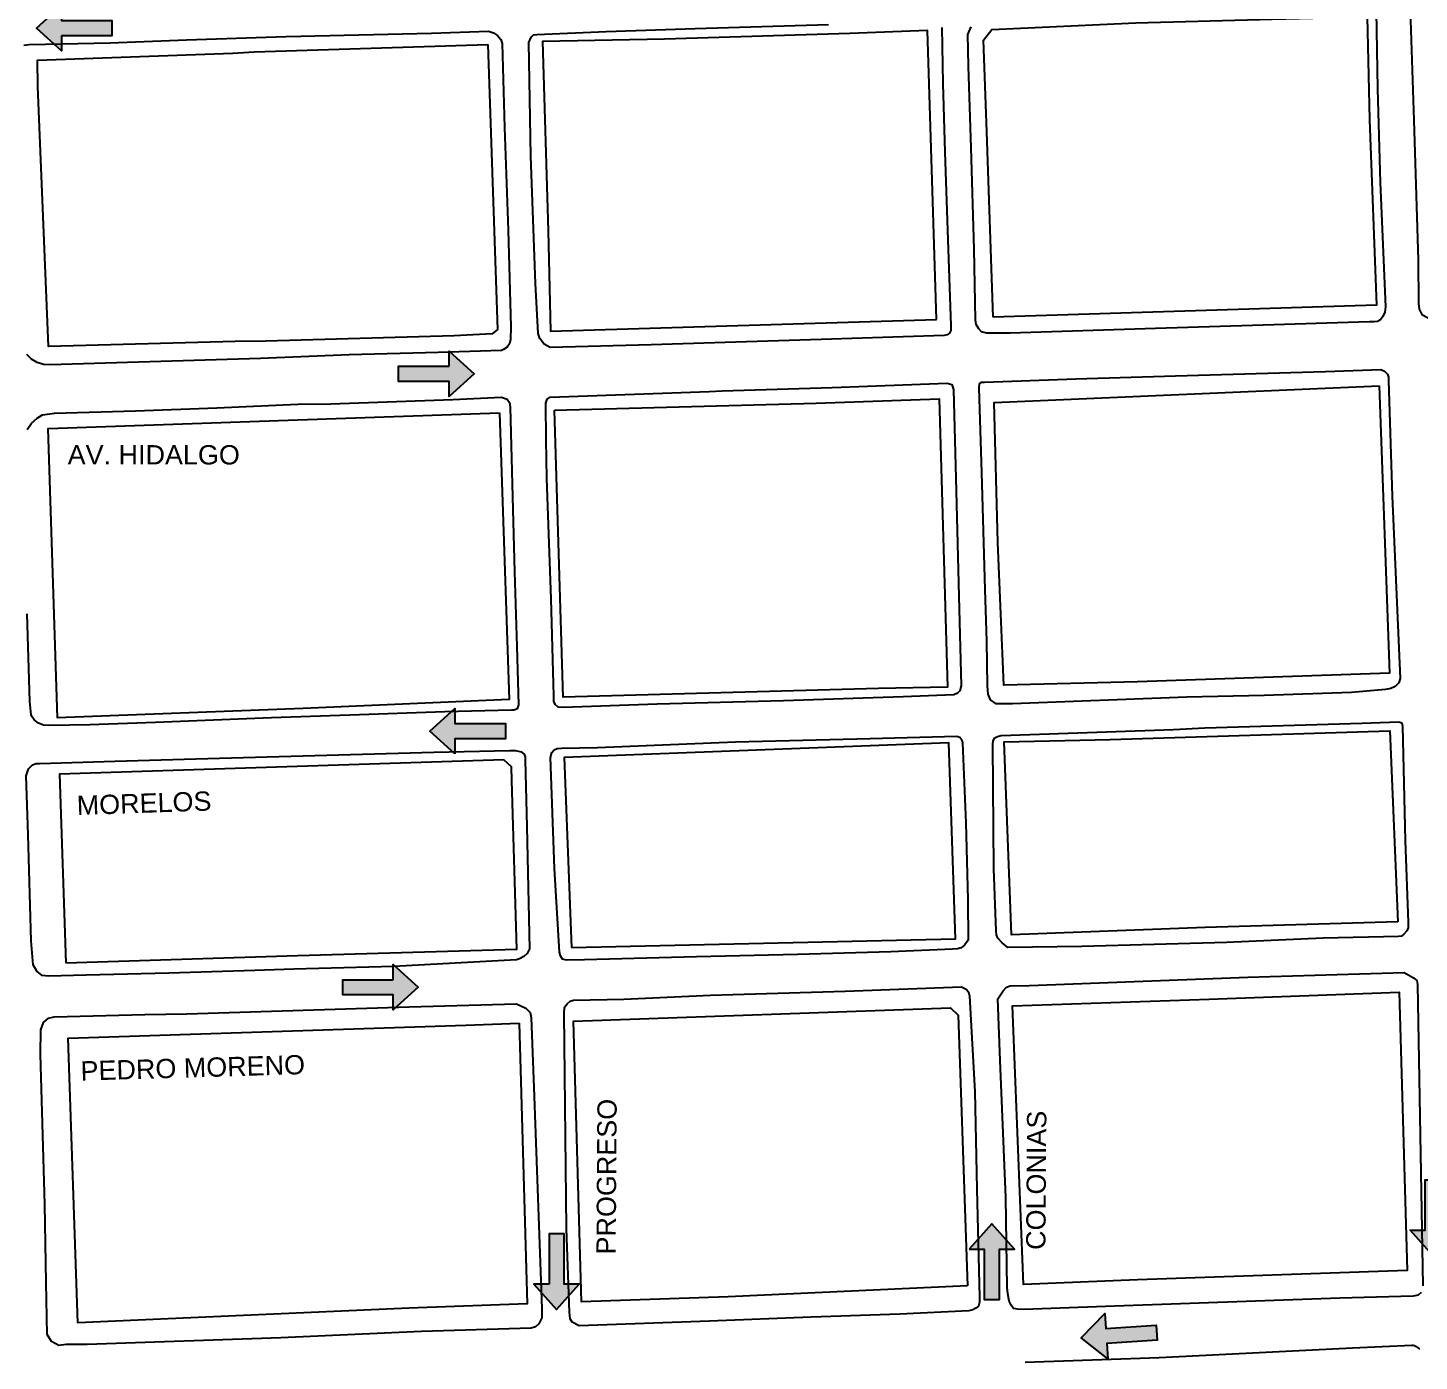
# Model space of a CAD drawing. Header units: metres. Extents: x 668617 to 675126, y 2286318 to 2293677.
# Drawn here: x 673678.4 to 674039.1, y 2291334.4 to 2291680.1 of the extents above; entities that cross this region are included whole.
import ezdxf

# ---------------------------------------------------------------- set-up
doc = ezdxf.new("R2010")
doc.units = ezdxf.units.M
doc.header["$MEASUREMENT"] = 0
for name, color, linetype in [('0_SENTIDO-VIAL', 30, 'Continuous'), ('DMTG-BANQUETA', 252, 'Continuous'), ('DMTG-MANZANA', 253, 'Continuous'), ('DMTG-NOM-CALLES', 251, 'Continuous'), ('DMTG-TRAZA-BASE', 7, 'Continuous'), ('DMTG_SECCIONES_VIALES', 250, 'Continuous')]:
    doc.layers.add(name, color=color, linetype=linetype)
doc.styles.get("Standard").update_dxf_attribs({"font": 'arial.ttf'})

# ---------------------------------------------------------------- blocks, each defined once
blk = doc.blocks.new('traza_base_proyecto')
at = {"layer": '0_SENTIDO-VIAL'}
for points in [[(2143.43, -973.27), (2130.36, -973.27), (2130.36, -977.19), (2123.82, -971.31), (2130.36, -965.43), (2130.36, -969.35), (2143.43, -969.35)], [(2143.43, -973.27), (2130.36, -973.27), (2130.36, -977.19), (2123.82, -971.31), (2130.36, -965.43), (2130.36, -969.35), (2143.43, -969.35)], [(2217.74, -1058.97), (2230.81, -1058.97), (2230.81, -1055.04), (2237.35, -1060.93), (2230.81, -1066.81), (2230.81, -1062.89), (2217.74, -1062.89)], [(2217.74, -1058.97), (2230.81, -1058.97), (2230.81, -1055.04), (2237.35, -1060.93), (2230.81, -1066.81), (2230.81, -1062.89), (2217.74, -1062.89)], [(2245.41, -1155.54), (2232.34, -1155.54), (2232.34, -1159.46), (2225.8, -1153.58), (2232.34, -1147.7), (2232.34, -1151.62), (2245.41, -1151.62)], [(2245.41, -1155.54), (2232.34, -1155.54), (2232.34, -1159.46), (2225.8, -1153.58), (2232.34, -1147.7), (2232.34, -1151.62), (2245.41, -1151.62)], [(2203.23, -1218.01), (2216.3, -1218.01), (2216.3, -1214.09), (2222.83, -1219.97), (2216.3, -1225.85), (2216.3, -1221.93), (2203.23, -1221.93)], [(2203.23, -1218.01), (2216.3, -1218.01), (2216.3, -1214.09), (2222.83, -1219.97), (2216.3, -1225.85), (2216.3, -1221.93), (2203.23, -1221.93)], [(2487.75, -1269.87), (2487.75, -1282.94), (2491.67, -1282.94), (2485.79, -1289.48), (2479.91, -1282.94), (2483.83, -1282.94), (2483.83, -1269.87)], [(2256.72, -1283.86), (2256.72, -1296.93), (2252.8, -1296.93), (2258.68, -1303.47), (2264.56, -1296.93), (2260.64, -1296.93), (2260.64, -1283.86)], [(2256.72, -1283.86), (2256.72, -1296.93), (2252.8, -1296.93), (2258.68, -1303.47), (2264.56, -1296.93), (2260.64, -1296.93), (2260.64, -1283.86)], [(2373.48, -1300.93), (2373.48, -1287.86), (2377.4, -1287.86), (2371.52, -1281.32), (2365.64, -1287.86), (2369.56, -1287.86), (2369.56, -1300.93)], [(2373.48, -1300.93), (2373.48, -1287.86), (2377.4, -1287.86), (2371.52, -1281.32), (2365.64, -1287.86), (2369.56, -1287.86), (2369.56, -1300.93)], [(2414.33, -1311.48), (2401.29, -1312.34), (2401.54, -1316.26), (2394.64, -1310.82), (2400.77, -1304.52), (2401.03, -1308.43), (2414.07, -1307.57)]]:
    blk.add_hatch(color=256, dxfattribs=at).paths.add_polyline_path(points)
for points in [[(2130.36, -973.27), (2130.36, -977.19), (2123.82, -971.31), (2130.36, -965.43), (2130.36, -969.35), (2143.43, -969.35), (2143.43, -973.27)], [(2230.81, -1058.97), (2230.81, -1055.04), (2237.35, -1060.93), (2230.81, -1066.81), (2230.81, -1062.89), (2217.74, -1062.89), (2217.74, -1058.97)], [(2232.34, -1159.46), (2225.8, -1153.58), (2232.34, -1147.7), (2232.34, -1151.62), (2245.41, -1151.62), (2245.41, -1155.54), (2232.34, -1155.54)], [(2216.3, -1218.01), (2216.3, -1214.09), (2222.83, -1219.97), (2216.3, -1225.85), (2216.3, -1221.93), (2203.23, -1221.93), (2203.23, -1218.01)], [(2491.67, -1282.94), (2485.79, -1289.48), (2479.91, -1282.94), (2483.83, -1282.94), (2483.83, -1269.87), (2487.75, -1269.87), (2487.75, -1282.94)], [(2256.72, -1296.93), (2252.8, -1296.93), (2258.68, -1303.47), (2264.56, -1296.93), (2260.64, -1296.93), (2260.64, -1283.86), (2256.72, -1283.86)], [(2365.64, -1287.86), (2369.56, -1287.86), (2369.56, -1300.93), (2373.48, -1300.93), (2373.48, -1287.86), (2377.4, -1287.86), (2371.52, -1281.32)], [(2401.54, -1316.26), (2394.64, -1310.82), (2400.77, -1304.52), (2401.03, -1308.43), (2414.07, -1307.57), (2414.33, -1311.48), (2401.29, -1312.34)]]:
    blk.add_lwpolyline(points, close=True, dxfattribs=at)
at = {"layer": 'DMTG-BANQUETA', "linetype": 'Continuous', "lineweight": 25}
for points in [[(2585.19, -963.28, 0), (2585.94, -983.73, 0), (2587.49, -1040.49, 0), (2587.47, -1041.81, 0), (2586.85, -1042.82, 0), (2586.03, -1043.61, 0), (2560.51, -1044.37, 0), (2559.36, -1044.44, 0), (2517.78, -1045.62, 0), (2485.19, -1046.82, 0), (2483.19, -1045.76, 0), (2482.35, -1044.19, 0), (2482.19, -1042.68, 0), (2482.12, -1031.5, 0), (2480.96, -995.2, 0), (2480.03, -966.62, 0)], [(2471.13, -966.87, 0), (2471.44, -987.06, 0), (2472.2, -1011.29, 0), (2473.53, -1043.55, 0), (2473.39, -1044.94, 0), (2472.88, -1046.08, 0), (2472.26, -1046.97, 0), (2471.48, -1047.37, 0), (2470.63, -1047.44, 0), (2469.44, -1047.44, 0), (2439.07, -1048.44, 0), (2413.96, -1049.16, 0), (2376.29, -1050.37, 0), (2370.25, -1050.37, 0), (2368.87, -1050.06, 0), (2368.15, -1049.23, 0), (2367.44, -1048.12, 0), (2367.25, -1046.92, 0), (2366.94, -1028.62, 0), (2366.14, -1002.35, 0), (2365.48, -981.19, 0), (2365.31, -972.96, 0), (2366.19, -971, 0)], [(2358.52, -971.16, 0), (2358.79, -985.68, 0), (2359.32, -1003.47, 0), (2360.09, -1026.2, 0), (2360.9, -1048.37, 0), (2360.86, -1049.67, 0), (2360.52, -1050.41, 0), (2359.95, -1050.79, 0), (2359.19, -1051, 0), (2327.29, -1052.02, 0), (2299.65, -1052.85, 0), (2283.22, -1053.42, 0), (2257.06, -1054.12, 0), (2255.44, -1053.21, 0), (2254.32, -1051.79, 0), (2253.9, -1050.48, 0), (2253.19, -1037.55, 0), (2252.03, -1004.48, 0), (2251.51, -975, 0), (2252.06, -973.62, 0), (2252.72, -973.06, 0), (2253.56, -972.99, 0), (2271.55, -972.16, 0), (2294.62, -971.37, 0), (2329.19, -970.33, 0)], [(2120.55, -975.73, 0), (2121.95, -975.59, 0), (2142.96, -975.12, 0), (2162.76, -974.36, 0), (2188.6, -973.5, 0), (2226.23, -972.62, 0), (2241.07, -972.12, 0), (2242.31, -972.51, 0), (2243.37, -973.25, 0), (2244.19, -974.28, 0), (2244.57, -975.33, 0), (2245.19, -997.09, 0), (2246.13, -1023.7, 0), (2246.79, -1048.75, 0), (2246.77, -1052.05, 0), (2246.5, -1053.12, 0), (2245.86, -1054.03, 0), (2244.95, -1054.62, 0), (2244.4, -1054.84, 0), (2228.01, -1055.37, 0), (2204.94, -1056.04, 0), (2181.94, -1056.93, 0), (2127.38, -1058.58, 0), (2125.69, -1058.48, 0), (2124.06, -1057.99, 0), (2122.59, -1057.12, 0), (2121.36, -1055.95, 0)], [(2121.43, -1075.34, 0), (2122.58, -1073.75, 0), (2124.02, -1072.43, 0), (2125.44, -1071.56, 0), (2128.51, -1071.09, 0), (2149.55, -1070.5, 0), (2170.6, -1069.73, 0), (2191.65, -1068.77, 0), (2200.14, -1068.73, 0), (2231.8, -1067.54, 0), (2244.44, -1066.97, 0), (2245.87, -1067.51, 0), (2246.49, -1068.37, 0), (2246.64, -1069.6, 0), (2247.27, -1092.78, 0), (2247.79, -1112.25, 0), (2248.38, -1131.62, 0), (2248.83, -1146.71, 0), (2248.44, -1147.77, 0), (2247.72, -1148.12, 0), (2246.96, -1148.12, 0), (2229.69, -1148.51, 0), (2207.56, -1149.36, 0), (2184.8, -1150.09, 0), (2154.69, -1151.32, 0), (2137.69, -1151.94, 0), (2127.04, -1152.1, 0), (2125.69, -1151.98, 0), (2124.38, -1151.47, 0), (2123.3, -1150.62, 0), (2122.5, -1149.49, 0), (2122.44, -1149.32, 0), (2122.1, -1145.87, 0), (2121.43, -1123.12, 0)], [(2482.8, -1299.05, 0), (2482, -1299.74, 0), (2480.71, -1300.06, 0), (2461.73, -1300.58, 0), (2400.97, -1302.7, 0), (2379.81, -1303.47, 0), (2378.15, -1303.45, 0), (2377.14, -1303.23, 0), (2376.49, -1302.41, 0), (2376.01, -1301.31, 0), (2375.62, -1299.37, 0), (2375.44, -1297.81, 0), (2375.15, -1274.47, 0), (2373.64, -1238.91, 0), (2373.1, -1222.98, 0), (2374.44, -1220.87, 0), (2375.33, -1219.95, 0), (2376.25, -1219.58, 0), (2381.29, -1219.5, 0), (2437.88, -1217.36, 0), (2478.38, -1216.1, 0), (2480.85, -1217.48, 0), (2481.64, -1218.19, 0), (2481.88, -1219.2, 0), (2483.22, -1297.36, 0)], [(2380.19, -1317.14, 0), (2414.89, -1315.97, 0), (2464.98, -1313.39, 0), (2480.35, -1312.75, 0), (2480.66, -1312.78, 0), (2480.96, -1312.85, 0), (2481.25, -1312.96, 0), (2481.36, -1313.01, 0), (2481.63, -1313.15, 0), (2481.89, -1313.33, 0), (2482.12, -1313.54, 0), (2482.33, -1313.77, 0)]]:
    blk.add_polyline3d(points, dxfattribs=at)
for points in [[(2422.07, -1144.74, 0), (2376.88, -1146.52, 0), (2372.65, -1146.51, 0), (2371.15, -1145.47, 0), (2370.54, -1143.97, 0), (2370.37, -1141.8, 0), (2370.19, -1130.25, 0), (2369.81, -1116.85, 0), (2368.94, -1086.51, 0), (2368.27, -1067.44, 0), (2368.23, -1064.47, 0), (2368.32, -1063.56, 0), (2368.81, -1063.12, 0), (2369.59, -1063.12, 0), (2393.3, -1062.2, 0), (2419.14, -1061.44, 0), (2458.04, -1060.3, 0), (2472.36, -1059.8, 0), (2473.3, -1060.26, 0), (2474.06, -1060.98, 0), (2474.32, -1061.76, 0), (2474.36, -1062.62, 0), (2475.31, -1092.67, 0), (2477.4, -1139.91, 0), (2477.04, -1141.06, 0), (2476.1, -1141.99, 0), (2474.94, -1142.49, 0), (2473.55, -1142.79, 0), (2464.7, -1143.58, 0), (2442.1, -1144.28, 0)], [(2284.75, -1146.55, 0), (2260.38, -1147.44, 0), (2259.11, -1147.32, 0), (2258.35, -1146.68, 0), (2257.94, -1145.76, 0), (2257.94, -1144.44, 0), (2257.3, -1119.27, 0), (2256.19, -1088.02, 0), (2256.02, -1078.04, 0), (2255.88, -1068.54, 0), (2256.26, -1067.49, 0), (2256.98, -1067, 0), (2298.27, -1065.49, 0), (2301.62, -1065.35, 0), (2330.15, -1064.46, 0), (2359.94, -1063.37, 0), (2361.1, -1063.72, 0), (2361.54, -1064.96, 0), (2362.25, -1091.34, 0), (2362.94, -1118.6, 0), (2363.6, -1141.8, 0), (2363.25, -1143.08, 0), (2362.65, -1143.73, 0), (2361.62, -1144.12, 0), (2348.51, -1144.7, 0), (2317.48, -1145.66, 0)], [(2394.81, -1209.42, 0), (2375.69, -1209.61, 0), (2374.19, -1208.43, 0), (2373.07, -1207.23, 0), (2372.7, -1206.37, 0), (2372.65, -1205.31, 0), (2372.06, -1189.25, 0), (2371.79, -1157.01, 0), (2371.85, -1156.05, 0), (2372.29, -1155.31, 0), (2372.94, -1154.91, 0), (2373.9, -1154.67, 0), (2418.6, -1153.12, 0), (2426.69, -1152.74, 0), (2467.44, -1151.47, 0), (2476.99, -1151.12, 0), (2477.8, -1151.44, 0), (2477.98, -1152.28, 0), (2478.65, -1181.96, 0), (2479.39, -1203.12, 0), (2479.43, -1204.55, 0), (2479.11, -1205.37, 0), (2478.32, -1206.18, 0), (2477.69, -1206.68, 0), (2476.96, -1206.77, 0), (2457.44, -1207.2, 0), (2432.37, -1208.33, 0)], [(2265.94, -1212.87, 0), (2261.21, -1212.97, 0), (2260.22, -1212.68, 0), (2259.69, -1211.81, 0), (2259.44, -1210.86, 0), (2258.14, -1189.16, 0), (2257.09, -1160.37, 0), (2257.48, -1159.12, 0), (2258.09, -1158.37, 0), (2258.87, -1158.02, 0), (2259.96, -1157.94, 0), (2269.29, -1157.8, 0), (2305.04, -1156.37, 0), (2339.99, -1155.46, 0), (2362.4, -1154.82, 0), (2363.24, -1155.12, 0), (2363.72, -1155.81, 0), (2363.89, -1156.62, 0), (2364.74, -1177.37, 0), (2365.25, -1197.32, 0), (2365.37, -1207.78, 0), (2364.44, -1209.06, 0), (2363.58, -1209.71, 0), (2362.61, -1210, 0), (2361.35, -1210.11, 0), (2345.32, -1210.75, 0), (2321.1, -1211.5, 0), (2294.94, -1212.03, 0)], [(2136.76, -1216.86, 0), (2126.94, -1217.12, 0), (2125.31, -1216.94, 0), (2123.94, -1215.74, 0), (2122.97, -1214.12, 0), (2122.48, -1207.91, 0), (2121.69, -1180.48, 0), (2121.2, -1165.18, 0), (2121.78, -1163.35, 0), (2122.85, -1162.3, 0), (2123.78, -1161.97, 0), (2124.73, -1161.95, 0), (2144.14, -1161.35, 0), (2165.13, -1160.77, 0), (2199.15, -1159.8, 0), (2226.84, -1159.03, 0), (2246.55, -1158.55, 0), (2248.05, -1158.56, 0), (2249.52, -1158.96, 0), (2250.32, -1159.52, 0), (2250.52, -1160.2, 0), (2250.55, -1161.01, 0), (2250.95, -1178.35, 0), (2251.69, -1210, 0), (2251.07, -1211.19, 0), (2250.15, -1211.94, 0), (2249.09, -1212.61, 0), (2248.25, -1212.87, 0), (2216.48, -1214.59, 0), (2190.57, -1215.28, 0), (2180.44, -1215.62, 0), (2158.13, -1216.32, 0)], [(2298.3, -1306.52, 0), (2264.52, -1307.74, 0), (2262.73, -1306.79, 0), (2262.19, -1305.94, 0), (2262.01, -1304.16, 0), (2261.29, -1282.6, 0), (2260.61, -1226.72, 0), (2260.73, -1225.12, 0), (2261.39, -1224.25, 0), (2262.19, -1223.55, 0), (2263.03, -1223.26, 0), (2276.09, -1223, 0), (2298.58, -1222.02, 0), (2333.47, -1221.01, 0), (2363.64, -1219.86, 0), (2364.89, -1220.42, 0), (2365.44, -1221.17, 0), (2365.72, -1222.25, 0), (2367.06, -1247, 0), (2367.64, -1272.29, 0), (2368.34, -1300.29, 0), (2368.33, -1301.6, 0), (2368.02, -1302.62, 0), (2367.36, -1303.16, 0), (2366.61, -1303.59, 0), (2365.58, -1303.85, 0), (2347.62, -1304.7, 0), (2324.69, -1305.47, 0)], [(2131.55, -1312.6, 0), (2129.63, -1312.86, 0), (2127.79, -1311.8, 0), (2126.6, -1309.95, 0), (2126.35, -1296.48, 0), (2126.04, -1276.27, 0), (2124.94, -1237.33, 0), (2124.97, -1230.99, 0), (2125.69, -1229.11, 0), (2126.98, -1227.95, 0), (2128.48, -1227.6, 0), (2151.94, -1227.04, 0), (2162.87, -1226.82, 0), (2220.47, -1225.02, 0), (2248.33, -1224.29, 0), (2250.69, -1225.36, 0), (2251.8, -1226.49, 0), (2252.05, -1227.78, 0), (2252.86, -1248.3, 0), (2254.85, -1303.24, 0), (2254.83, -1305.62, 0), (2254.04, -1307.18, 0), (2253.23, -1308, 0), (2252.12, -1308.32, 0), (2223.64, -1309.17, 0), (2187.22, -1310.87, 0), (2137.02, -1312.53, 0)]]:
    blk.add_polyline3d(points, close=True, dxfattribs=at)
at = {"layer": 'DMTG-MANZANA', "linetype": 'Continuous', "lineweight": 25}
for points in [[(2371.83, -1046.26, 0), (2370.19, -998.15, 0), (2369.32, -974.46, 0), (2371.5, -971.7, 0), (2408.83, -969.96, 0), (2444.18, -968.98, 0), (2468.76, -968.35, 0), (2469.45, -995.09, 0), (2471.23, -1043.11, 0), (2429.83, -1044.38, 0)], [(2371.83, -1046.26, 0), (2370.19, -998.15, 0), (2369.32, -974.46, 0), (2371.5, -971.7, 0), (2408.83, -969.96, 0), (2444.18, -968.98, 0), (2468.76, -968.35, 0), (2469.45, -995.09, 0), (2471.23, -1043.11, 0), (2429.83, -1044.38, 0)], [(2357.14, -1046.87, 0), (2354.85, -971.91, 0), (2334.7, -972.73, 0), (2286.63, -974.18, 0), (2255.06, -974.81, 0), (2256.51, -1023.88, 0), (2257.07, -1049.84, 0)], [(2357.14, -1046.87, 0), (2354.85, -971.91, 0), (2334.7, -972.73, 0), (2286.63, -974.18, 0), (2255.06, -974.81, 0), (2256.51, -1023.88, 0), (2257.07, -1049.84, 0)], [(2240.82, -975.59, 0), (2243.4, -1049.4, 0), (2241.94, -1050.52, 0), (2232.09, -1051.08, 0), (2183.32, -1052.49, 0), (2175.32, -1052.54, 0), (2126.98, -1053.88, 0), (2124.19, -986.48, 0), (2124.14, -979.62, 0), (2174.78, -977.81, 0), (2180.25, -977.45, 0)], [(2240.82, -975.59, 0), (2243.4, -1049.4, 0), (2241.94, -1050.52, 0), (2232.09, -1051.08, 0), (2183.32, -1052.49, 0), (2175.32, -1052.54, 0), (2126.98, -1053.88, 0), (2124.19, -986.48, 0), (2124.14, -979.62, 0), (2174.78, -977.81, 0), (2180.25, -977.45, 0)], [(2258.13, -1070.32, 0), (2325.96, -1068.56, 0), (2357.85, -1067.43, 0), (2360.01, -1142.14, 0), (2342.15, -1142.48, 0), (2260.36, -1144.75, 0)], [(2258.13, -1070.32, 0), (2325.96, -1068.56, 0), (2357.85, -1067.43, 0), (2360.01, -1142.14, 0), (2342.15, -1142.48, 0), (2260.36, -1144.75, 0)], [(2471.88, -1064.04, 0), (2474.57, -1138.57, 0), (2409.24, -1140.75, 0), (2374.62, -1141.65, 0), (2373.04, -1104.65, 0), (2372.07, -1068.35, 0)], [(2471.88, -1064.04, 0), (2474.57, -1138.57, 0), (2409.24, -1140.75, 0), (2374.62, -1141.65, 0), (2373.04, -1104.65, 0), (2372.07, -1068.35, 0)], [(2243.88, -1071.03, 0), (2246.38, -1145.36, 0), (2192.97, -1147.72, 0), (2129.35, -1150.14, 0), (2126.85, -1075.1, 0)], [(2243.88, -1071.03, 0), (2246.38, -1145.36, 0), (2192.97, -1147.72, 0), (2129.35, -1150.14, 0), (2126.85, -1075.1, 0)], [(2476.77, -1202.98, 0), (2426.84, -1204.48, 0), (2376.57, -1206.36, 0), (2374.68, -1156.35, 0), (2402.14, -1155.71, 0), (2474.67, -1153.44, 0)], [(2476.77, -1202.98, 0), (2426.84, -1204.48, 0), (2376.57, -1206.36, 0), (2374.68, -1156.35, 0), (2402.14, -1155.71, 0), (2474.67, -1153.44, 0)], [(2262.55, -1209.66, 0), (2362.09, -1207.38, 0), (2360.37, -1156.63, 0), (2260.68, -1160.4, 0)], [(2262.55, -1209.66, 0), (2362.09, -1207.38, 0), (2360.37, -1156.63, 0), (2260.68, -1160.4, 0)], [(2131.46, -1213.64, 0), (2191.5, -1211.68, 0), (2248.37, -1210.06, 0), (2247.09, -1166.38, 0), (2246.97, -1162.82, 0), (2245.02, -1161.01, 0), (2129.83, -1164.72, 0)], [(2131.46, -1213.64, 0), (2191.5, -1211.68, 0), (2248.37, -1210.06, 0), (2247.09, -1166.38, 0), (2246.97, -1162.82, 0), (2245.02, -1161.01, 0), (2129.83, -1164.72, 0)], [(2427.85, -1223.03, 0), (2477.11, -1221.23, 0), (2479.19, -1293.39, 0), (2409.31, -1295.79, 0), (2379.69, -1297.04, 0), (2376.83, -1224.77, 0)], [(2427.85, -1223.03, 0), (2477.11, -1221.23, 0), (2479.19, -1293.39, 0), (2409.31, -1295.79, 0), (2379.69, -1297.04, 0), (2376.83, -1224.77, 0)], [(2365.16, -1297.34, 0), (2303.18, -1300.18, 0), (2265.12, -1301.55, 0), (2263.06, -1228.76, 0), (2360.81, -1225.29, 0), (2362.77, -1227.18, 0)], [(2365.16, -1297.34, 0), (2303.18, -1300.18, 0), (2265.12, -1301.55, 0), (2263.06, -1228.76, 0), (2360.81, -1225.29, 0), (2362.77, -1227.18, 0)], [(2248.94, -1229.27, 0), (2251.07, -1302.06, 0), (2220.47, -1303.16, 0), (2134.56, -1306.97, 0), (2132.1, -1233.12, 0), (2235.16, -1229.76, 0)], [(2248.94, -1229.27, 0), (2251.07, -1302.06, 0), (2220.47, -1303.16, 0), (2134.56, -1306.97, 0), (2132.1, -1233.12, 0), (2235.16, -1229.76, 0)]]:
    blk.add_polyline3d(points, close=True, dxfattribs=at)
for points in [[(2175.32, -1052.54, 0), (2126.98, -1053.88, 0), (2124.19, -986.48, 0), (2124.14, -979.62, 0), (2174.78, -977.81, 0), (2180.25, -977.45, 0)], [(2129.35, -1150.14, 0), (2126.85, -1075.1, 0), (2126.87, -1075.1, 0)]]:
    blk.add_polyline3d(points, dxfattribs=at)
at = {"layer": 'DMTG-NOM-CALLES'}
blk.add_text('AV. HIDALGO', height=5, dxfattribs=at).set_placement((2131.94, -1084.42))
for s, rotation, p in [('MORELOS', 1.9844, (2134.38, -1175.33)), ('PEDRO MORENO', 1.6678, (2135.35, -1244.16)), ('PROGRESO', 89.5878, (2273.99, -1289.25)), ('COLONIAS', 89.5878, (2385.39, -1288.06))]:
    blk.add_text(s, height=5, rotation=rotation, dxfattribs=at).set_placement(p)

msp = doc.modelspace()

# ---------------------------------------------------------------- linework, layer by layer
at = {"layer": 'DMTG_SECCIONES_VIALES', "color": 6}
msp.add_circle((673067.74788, 2291619.20218), 2058.07959, dxfattribs=at)

# ---------------------------------------------------------------- block references
at = {"layer": 'DMTG-TRAZA-BASE'}
msp.add_blockref('traza_base_proyecto', (671556.78644, 2292651.27973), dxfattribs=at)

doc.saveas('drawing.dxf')
